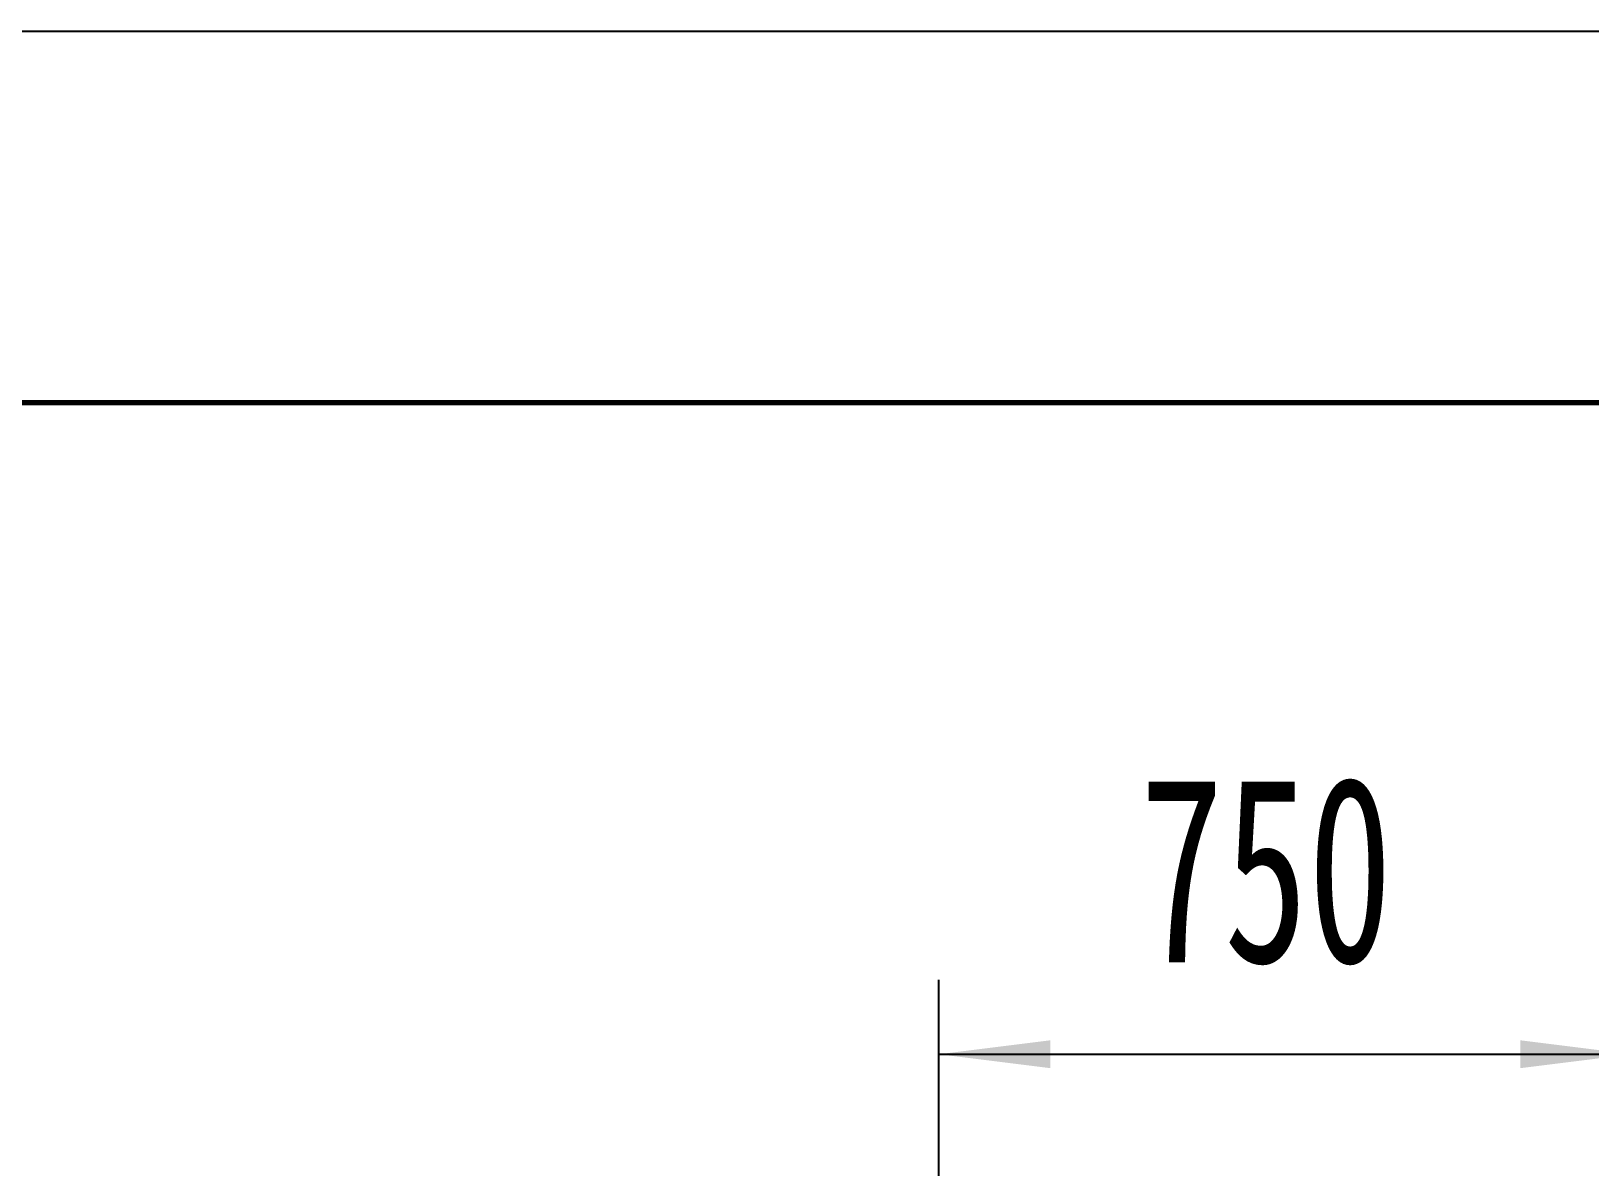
# Model space of a CAD drawing. Header units: millimetres. Extents: x -11880 to 11880, y -8400 to 8400.
# Drawn here: x -3407 to -1729, y 7178 to 8400 of the extents above; entities that cross this region are included whole.
import ezdxf

# ---------------------------------------------------------------- set-up
doc = ezdxf.new("R2010")
doc.units = ezdxf.units.MM
for name, color, linetype, lineweight in [('CAXA0', 7, 'Continuous', 70), ('CAXA3', 7, 'Continuous', 25), ('CAXA4', 3, 'Continuous', 25)]:
    doc.layers.add(name, color=color, linetype=linetype, lineweight=lineweight)
doc.styles.add('标准', font='', dxfattribs={"width": 0.667})
doc.styles.get('标准').set_extended_font_data('SimSun')
doc.dimstyles.new('标准', dxfattribs={"dimscale": 40, "dimtxt": 5, "dimasz": 3, "dimexe": 2, "dimexo": 0, "dimtad": 1, "dimdec": 1, "dimzin": 12, "dimdsep": 46, "dimtxsty": '标准', "dimcen": 0, "dimdle": 4, "dimaunit": 1, "dimazin": 2, "dimtfac": 1, "dimtdec": 3, "dimtmove": 0, "dimatfit": 3, "dimfxl": 0, "dimtolj": 1, "dimtzin": 0, "dimarcsym": 0})

# ---------------------------------------------------------------- blocks, each defined once
blk = doc.blocks.new('CAXBLOCK35', base_point=(11480, -8000))
at = {"layer": 'CAXA0', "linetype": 'Continuous', "lineweight": 70}
blk.add_line((11480, 8000), (-10880, 8000), dxfattribs=at)
at = {"layer": 'CAXA3', "linetype": 'Continuous', "lineweight": 25}
blk.add_line((-11880, 8400), (11880, 8400), dxfattribs=at)
blk = doc.blocks.new('*D368')
at = {"layer": 'CAXA4', "linetype": 'Continuous', "lineweight": 25}
for points in [[(-2429.8, 7299.1), (-2309.8, 7284.1), (-2309.8, 7314.1)], [(-1683.8, 7299.1), (-1803.8, 7284.1), (-1803.8, 7314.1)]]:
    blk.add_hatch(color=0, dxfattribs=at).paths.add_polyline_path(points, flags=0)
at = {"layer": 'CAXA4', "color": 0, "linetype": 'Continuous', "lineweight": 25}
for p, q in [((-2429.8, 6026.6), (-2429.8, 7379.1)), ((-1683.8, 6026.6), (-1683.8, 7379.1)), ((-2429.8, 7299.1), (-1683.8, 7299.1))]:
    blk.add_line(p, q, dxfattribs=at)
at = {"layer": 'CAXA4', "color": 0, "linetype": 'Continuous', "lineweight": 25, "insert": (-2213.9, 7598.1), "char_height": 200, "attachment_point": 1, "style": '标准'}
blk.add_mtext('\\fSimSun|b0|i0|p34;750', dxfattribs=at)

msp = doc.modelspace()

# ---------------------------------------------------------------- block references
at = {"layer": 'CAXA0'}
msp.add_blockref('CAXBLOCK35', (11480, -8000), dxfattribs=at)

# ---------------------------------------------------------------- dimensions: what is measured, and where the dimension line sits
at = {"layer": 'CAXA4'}
dim = msp.add_linear_dim(base=(-2056.83, 7299.08), p1=(-2429.83, 6026.58), p2=(-1683.83, 6026.58), text='\\fSimSun;750', dimstyle='标准', dxfattribs=at)
dim.commit()
dim.dimension.update_dxf_attribs({"geometry": '*D368', "text_midpoint": (-2056.83, 7461.08)})

doc.saveas('drawing.dxf')
